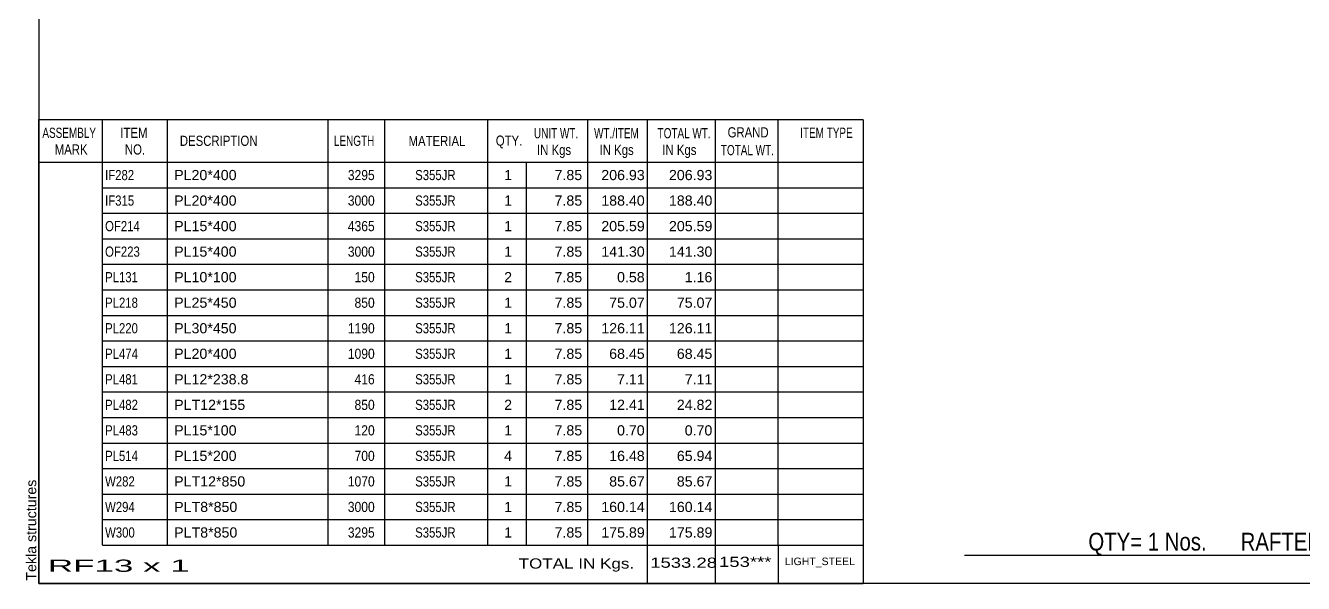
# Model space of a CAD drawing. Header units: millimetres. Extents: x 2 to 405, y 5 to 282.
# Drawn here: x 2.5 to 242.6, y 5 to 109.9 of the extents above; entities that cross this region are included whole.
import ezdxf

# ---------------------------------------------------------------- set-up
doc = ezdxf.new("R2010")
doc.units = ezdxf.units.MM
doc.styles.add('Arial', font='ARIAL.TTF', dxfattribs={"height": 0.2})
doc.styles.add('Arial Narrow', font='ARIALN.TTF', dxfattribs={"height": 0.2})

# ---------------------------------------------------------------- blocks, each defined once
blk = doc.blocks.new('Unknown-625697691-1211')
at = {"color": 5, "linetype": 'Continuous'}
for p, q in [((5, 282), (5, 5)), ((5, 5), (405, 5))]:
    blk.add_line(p, q, dxfattribs=at)
at = {"color": 174, "linetype": 'Continuous', "style": 'Arial'}
blk.add_text('Tekla structures', height=1.9102, rotation=90, dxfattribs=at).set_placement((4.5, 5.5))
blk = doc.blocks.new('CBS_BOM-625697691-4965')
at = {"color": 7, "linetype": 'Continuous'}
for p, q in [((4.97, 84.17), (4.97, 92.17)), ((4.97, 92.17), (159.89, 92.17)), ((16.97, 84.17), (16.97, 92.17)), ((29.16, 84.17), (29.16, 92.17)), ((59.32, 84.17), (59.32, 92.17)), ((70, 84.17), (70, 92.17)), ((89.32, 84.17), (89.32, 92.17)), ((108.12, 84.17), (108.12, 92.17)), ((119.33, 84.17), (119.33, 92.17)), ((132.12, 84.17), (132.12, 92.17)), ((143.87, 84.17), (143.87, 92.17)), ((159.89, 92.16), (159.89, 84.18)), ((4.97, 84.17), (159.89, 84.17)), ((4.97, 79.37), (4.97, 84.17)), ((16.97, 79.37), (16.97, 84.17)), ((29.16, 79.37), (29.16, 84.17)), ((59.32, 79.37), (59.32, 84.17)), ((70, 79.37), (70, 84.17)), ((89.32, 79.37), (89.32, 84.17)), ((96.58, 79.37), (96.58, 84.17)), ((108.12, 79.37), (108.12, 84.17)), ((119.33, 79.37), (119.33, 84.17)), ((132.12, 79.37), (132.12, 84.17)), ((143.89, 79.37), (143.89, 84.17)), ((159.89, 84.16), (159.89, 79.37)), ((4.97, 74.57), (4.97, 79.37)), ((16.97, 79.37), (159.89, 79.37)), ((16.97, 74.57), (16.97, 79.37)), ((29.16, 74.57), (29.16, 79.37)), ((59.32, 74.57), (59.32, 79.37)), ((70, 74.57), (70, 79.37)), ((89.32, 74.57), (89.32, 79.37)), ((96.58, 74.57), (96.58, 79.37)), ((108.12, 74.57), (108.12, 79.37)), ((119.33, 74.57), (119.33, 79.37)), ((132.12, 74.57), (132.12, 79.37)), ((143.89, 74.57), (143.89, 79.37)), ((159.89, 79.36), (159.89, 74.57)), ((4.97, 69.77), (4.97, 74.57)), ((16.97, 74.57), (159.89, 74.57)), ((16.97, 69.77), (16.97, 74.57)), ((29.16, 69.77), (29.16, 74.57)), ((59.32, 69.77), (59.32, 74.57)), ((70, 69.77), (70, 74.57)), ((89.32, 69.77), (89.32, 74.57)), ((96.58, 69.77), (96.58, 74.57)), ((108.12, 69.77), (108.12, 74.57)), ((119.33, 69.77), (119.33, 74.57)), ((132.12, 69.77), (132.12, 74.57)), ((143.89, 69.77), (143.89, 74.57)), ((159.89, 74.56), (159.89, 69.77)), ((4.97, 64.97), (4.97, 69.77)), ((16.97, 69.77), (159.89, 69.77)), ((16.97, 64.97), (16.97, 69.77)), ((29.16, 64.97), (29.16, 69.77)), ((59.32, 64.97), (59.32, 69.77)), ((70, 64.97), (70, 69.77)), ((89.32, 64.97), (89.32, 69.77)), ((96.58, 64.97), (96.58, 69.77)), ((108.12, 64.97), (108.12, 69.77)), ((119.33, 64.97), (119.33, 69.77)), ((132.12, 64.97), (132.12, 69.77)), ((143.89, 64.97), (143.89, 69.77)), ((159.89, 69.76), (159.89, 64.97)), ((4.97, 60.17), (4.97, 64.97)), ((16.97, 64.97), (159.89, 64.97)), ((16.97, 60.17), (16.97, 64.97)), ((29.16, 60.17), (29.16, 64.97)), ((59.32, 60.17), (59.32, 64.97)), ((70, 60.17), (70, 64.97)), ((89.32, 60.17), (89.32, 64.97)), ((96.58, 60.17), (96.58, 64.97)), ((108.12, 60.17), (108.12, 64.97)), ((119.33, 60.17), (119.33, 64.97)), ((132.12, 60.17), (132.12, 64.97)), ((143.89, 60.17), (143.89, 64.97)), ((159.89, 64.96), (159.89, 60.17)), ((4.97, 55.37), (4.97, 60.17)), ((16.97, 60.17), (159.89, 60.17)), ((16.97, 55.37), (16.97, 60.17)), ((29.16, 55.37), (29.16, 60.17)), ((59.32, 55.37), (59.32, 60.17)), ((70, 55.37), (70, 60.17)), ((89.32, 55.37), (89.32, 60.17)), ((96.58, 55.37), (96.58, 60.17)), ((108.12, 55.37), (108.12, 60.17)), ((119.33, 55.37), (119.33, 60.17)), ((132.12, 55.37), (132.12, 60.17)), ((143.89, 55.37), (143.89, 60.17)), ((159.89, 60.16), (159.89, 55.37)), ((4.97, 50.57), (4.97, 55.37)), ((16.97, 55.37), (159.89, 55.37)), ((16.97, 50.57), (16.97, 55.37)), ((29.16, 50.57), (29.16, 55.37)), ((59.32, 50.57), (59.32, 55.37)), ((70, 50.57), (70, 55.37)), ((89.32, 50.57), (89.32, 55.37)), ((96.58, 50.57), (96.58, 55.37)), ((108.12, 50.57), (108.12, 55.37)), ((119.33, 50.57), (119.33, 55.37)), ((132.12, 50.57), (132.12, 55.37)), ((143.89, 50.57), (143.89, 55.37)), ((159.89, 55.36), (159.89, 50.57)), ((4.97, 45.77), (4.97, 50.57)), ((16.97, 50.57), (159.89, 50.57)), ((16.97, 45.77), (16.97, 50.57)), ((29.16, 45.77), (29.16, 50.57)), ((59.32, 45.77), (59.32, 50.57)), ((70, 45.77), (70, 50.57)), ((89.32, 45.77), (89.32, 50.57)), ((96.58, 45.77), (96.58, 50.57)), ((108.12, 45.77), (108.12, 50.57)), ((119.33, 45.77), (119.33, 50.57)), ((132.12, 45.77), (132.12, 50.57)), ((143.89, 45.77), (143.89, 50.57)), ((159.89, 50.56), (159.89, 45.77)), ((4.97, 40.97), (4.97, 45.77)), ((16.97, 45.77), (159.89, 45.77)), ((16.97, 40.97), (16.97, 45.77)), ((29.16, 40.97), (29.16, 45.77)), ((59.32, 40.97), (59.32, 45.77)), ((70, 40.97), (70, 45.77)), ((89.32, 40.97), (89.32, 45.77)), ((96.58, 40.97), (96.58, 45.77)), ((108.12, 40.97), (108.12, 45.77)), ((119.33, 40.97), (119.33, 45.77)), ((132.12, 40.97), (132.12, 45.77)), ((143.89, 40.97), (143.89, 45.77)), ((159.89, 45.76), (159.89, 40.97)), ((4.97, 36.17), (4.97, 40.97)), ((16.97, 40.97), (159.89, 40.97)), ((16.97, 36.17), (16.97, 40.97)), ((29.16, 36.17), (29.16, 40.97)), ((59.32, 36.17), (59.32, 40.97)), ((70, 36.17), (70, 40.97)), ((89.32, 36.17), (89.32, 40.97)), ((96.58, 36.17), (96.58, 40.97)), ((108.12, 36.17), (108.12, 40.97)), ((119.33, 36.17), (119.33, 40.97)), ((132.12, 36.17), (132.12, 40.97)), ((143.89, 36.17), (143.89, 40.97)), ((159.89, 40.96), (159.89, 36.17)), ((4.97, 31.37), (4.97, 36.17)), ((16.97, 36.17), (159.89, 36.17)), ((16.97, 31.37), (16.97, 36.17)), ((29.16, 31.37), (29.16, 36.17)), ((59.32, 31.37), (59.32, 36.17)), ((70, 31.37), (70, 36.17)), ((89.32, 31.37), (89.32, 36.17)), ((96.58, 31.37), (96.58, 36.17)), ((108.12, 31.37), (108.12, 36.17)), ((119.33, 31.37), (119.33, 36.17)), ((132.12, 31.37), (132.12, 36.17)), ((143.89, 31.37), (143.89, 36.17)), ((159.89, 36.16), (159.89, 31.37)), ((4.97, 26.57), (4.97, 31.37)), ((16.97, 31.37), (159.89, 31.37)), ((16.97, 26.57), (16.97, 31.37)), ((29.16, 26.57), (29.16, 31.37)), ((59.32, 26.57), (59.32, 31.37)), ((70, 26.57), (70, 31.37)), ((89.32, 26.57), (89.32, 31.37)), ((96.58, 26.57), (96.58, 31.37)), ((108.12, 26.57), (108.12, 31.37)), ((119.33, 26.57), (119.33, 31.37)), ((132.12, 26.57), (132.12, 31.37)), ((143.89, 26.57), (143.89, 31.37)), ((159.89, 31.36), (159.89, 26.57)), ((4.97, 21.77), (4.97, 26.57)), ((16.97, 26.57), (159.89, 26.57)), ((16.97, 21.77), (16.97, 26.57)), ((29.16, 21.77), (29.16, 26.57)), ((59.32, 21.77), (59.32, 26.57)), ((70, 21.77), (70, 26.57)), ((89.32, 21.77), (89.32, 26.57)), ((96.58, 21.77), (96.58, 26.57)), ((108.12, 21.77), (108.12, 26.57)), ((119.33, 21.77), (119.33, 26.57)), ((132.12, 21.77), (132.12, 26.57)), ((143.89, 21.77), (143.89, 26.57)), ((159.89, 26.56), (159.89, 21.77)), ((4.97, 16.97), (4.97, 21.77)), ((16.97, 21.77), (159.89, 21.77)), ((16.97, 16.97), (16.97, 21.77)), ((29.16, 16.97), (29.16, 21.77)), ((59.32, 16.97), (59.32, 21.77)), ((70, 16.97), (70, 21.77)), ((89.32, 16.97), (89.32, 21.77)), ((96.58, 16.97), (96.58, 21.77)), ((108.12, 16.97), (108.12, 21.77)), ((119.33, 16.97), (119.33, 21.77)), ((132.12, 16.97), (132.12, 21.77)), ((143.89, 16.97), (143.89, 21.77)), ((159.89, 21.76), (159.89, 16.97)), ((4.97, 12.17), (4.97, 16.97)), ((16.97, 16.97), (159.89, 16.97)), ((16.97, 12.17), (16.97, 16.97)), ((29.16, 12.17), (29.16, 16.97)), ((59.32, 12.17), (59.32, 16.97)), ((70, 12.17), (70, 16.97)), ((89.32, 12.17), (89.32, 16.97)), ((96.58, 12.17), (96.58, 16.97)), ((108.12, 12.17), (108.12, 16.97)), ((119.33, 12.17), (119.33, 16.97)), ((132.12, 12.17), (132.12, 16.97)), ((143.89, 12.17), (143.89, 16.97)), ((159.89, 16.96), (159.89, 12.17)), ((4.97, 4.97), (4.97, 12.15)), ((16.97, 12.17), (159.89, 12.17)), ((119.33, 4.97), (119.33, 12.15)), ((132.12, 4.97), (132.12, 12.15)), ((143.93, 4.97), (143.93, 12.15)), ((159.89, 12.17), (159.89, 4.97)), ((4.97, 4.97), (159.89, 4.97))]:
    blk.add_line(p, q, dxfattribs=at)
at = {"color": 3, "linetype": 'Continuous', "style": 'Arial'}
for s, height, width, p in [('ASSEMBLY', 1.91, 0.7, (5.65, 88.74)), ('ITEM', 1.91, 0.8, (20.3, 88.74)), ('DESCRIPTION', 1.9102, 0.8, (31.48, 87.24)), ('LENGTH', 1.91, 0.7, (60.43, 87.24)), ('MATERIAL', 1.91, 0.8, (74.45, 87.19)), ('QTY.', 1.91, 0.8, (90.84, 87.27)), ('UNIT WT.', 1.91, 0.7, (98.01, 88.67)), ('WT./ITEM', 1.91, 0.7, (109.3, 88.67)), ('TOTAL WT.', 1.91, 0.7, (121.24, 88.67)), ('GRAND', 1.91, 0.8, (134.39, 88.83)), ('ITEM TYPE', 1.91, 0.7, (148.03, 88.75)), ('MARK', 1.91, 0.8, (7.97, 85.61)), ('NO.', 1.91, 0.8, (21.15, 85.61)), ('IN Kgs', 1.91, 0.8, (98.59, 85.53)), ('IN Kgs', 1.91, 0.8, (110.34, 85.53)), ('IN Kgs', 1.91, 0.8, (122.13, 85.53)), ('TOTAL WT.', 1.91, 0.7, (133.13, 85.49))]:
    blk.add_text(s, height=height, dxfattribs=dict(at, width=width)).set_placement(p)
at = {"color": 7, "linetype": 'Continuous', "style": 'Arial'}
for s, width, p in [('IF282', 0.8, (17.43, 80.8)), ('3295', 0.85, (63.04, 80.8)), ('S355JR', 0.8, (75.69, 80.8)), ('IF315', 0.8, (17.43, 76)), ('3000', 0.85, (63.04, 76)), ('S355JR', 0.8, (75.69, 76)), ('OF214', 0.8, (17.43, 71.2)), ('4365', 0.85, (63.04, 71.2)), ('S355JR', 0.8, (75.69, 71.2)), ('OF223', 0.8, (17.43, 66.4)), ('3000', 0.85, (63.04, 66.4)), ('S355JR', 0.8, (75.69, 66.4)), ('PL131', 0.8, (17.43, 61.6)), ('150', 0.85, (64.3, 61.6)), ('S355JR', 0.8, (75.69, 61.6)), ('PL218', 0.8, (17.43, 56.8)), ('850', 0.85, (64.3, 56.8)), ('S355JR', 0.8, (75.69, 56.8)), ('PL220', 0.8, (17.43, 52)), ('1190', 0.85, (63.04, 52)), ('S355JR', 0.8, (75.69, 52)), ('PL474', 0.8, (17.43, 47.2)), ('1090', 0.85, (63.04, 47.2)), ('S355JR', 0.8, (75.69, 47.2)), ('PL481', 0.8, (17.43, 42.4)), ('416', 0.85, (64.3, 42.4)), ('S355JR', 0.8, (75.69, 42.4)), ('PL482', 0.8, (17.43, 37.6)), ('850', 0.85, (64.3, 37.6)), ('S355JR', 0.8, (75.69, 37.6)), ('PL483', 0.8, (17.43, 32.8)), ('120', 0.85, (64.3, 32.8)), ('S355JR', 0.8, (75.69, 32.8)), ('PL514', 0.8, (17.43, 28)), ('700', 0.85, (64.3, 28)), ('S355JR', 0.8, (75.69, 28)), ('W282', 0.8, (17.43, 23.2)), ('1070', 0.85, (63.04, 23.2)), ('S355JR', 0.8, (75.69, 23.2)), ('W294', 0.8, (17.43, 18.4)), ('3000', 0.85, (63.04, 18.4)), ('S355JR', 0.8, (75.69, 18.4)), ('W300', 0.8, (17.43, 13.6)), ('3295', 0.85, (63.04, 13.6)), ('S355JR', 0.8, (75.69, 13.6))]:
    blk.add_text(s, height=1.91, dxfattribs=dict(at, width=width)).set_placement(p)
for s, p in [('PL20*400', (30.41, 80.8)), ('1', (92.41, 80.8)), ('7.85', (101.88, 80.8)), ('206.93', (110.66, 80.8)), ('206.93', (123.37, 80.8)), ('PL20*400', (30.41, 76)), ('1', (92.41, 76)), ('7.85', (101.88, 76)), ('188.40', (110.66, 76)), ('188.40', (123.37, 76)), ('PL15*400', (30.41, 71.2)), ('1', (92.41, 71.2)), ('7.85', (101.88, 71.2)), ('205.59', (110.66, 71.2)), ('205.59', (123.37, 71.2)), ('PL15*400', (30.41, 66.4)), ('1', (92.41, 66.4)), ('7.85', (101.88, 66.4)), ('141.30', (110.66, 66.4)), ('141.30', (123.37, 66.4)), ('PL10*100', (30.41, 61.6)), ('2', (92.41, 61.6)), ('7.85', (101.88, 61.6)), ('0.58', (113.62, 61.6)), ('1.16', (126.33, 61.6)), ('PL25*450', (30.41, 56.8)), ('1', (92.41, 56.8)), ('7.85', (101.88, 56.8)), ('75.07', (112.14, 56.8)), ('75.07', (124.85, 56.8)), ('PL30*450', (30.41, 52)), ('1', (92.41, 52)), ('7.85', (101.88, 52)), ('126.11', (110.66, 52)), ('126.11', (123.37, 52)), ('PL20*400', (30.41, 47.2)), ('1', (92.41, 47.2)), ('7.85', (101.88, 47.2)), ('68.45', (112.14, 47.2)), ('68.45', (124.85, 47.2)), ('PL12*238.8', (30.41, 42.4)), ('1', (92.41, 42.4)), ('7.85', (101.88, 42.4)), ('7.11', (113.62, 42.4)), ('7.11', (126.33, 42.4)), ('PLT12*155', (30.41, 37.6)), ('2', (92.41, 37.6)), ('7.85', (101.88, 37.6)), ('12.41', (112.14, 37.6)), ('24.82', (124.85, 37.6)), ('PL15*100', (30.41, 32.8)), ('1', (92.41, 32.8)), ('7.85', (101.88, 32.8)), ('0.70', (113.62, 32.8)), ('0.70', (126.33, 32.8)), ('PL15*200', (30.41, 28)), ('4', (92.41, 28)), ('7.85', (101.88, 28)), ('16.48', (112.14, 28)), ('65.94', (124.85, 28)), ('PLT12*850', (30.41, 23.2)), ('1', (92.41, 23.2)), ('7.85', (101.88, 23.2)), ('85.67', (112.14, 23.2)), ('85.67', (124.85, 23.2)), ('PLT8*850', (30.41, 18.4)), ('1', (92.41, 18.4)), ('7.85', (101.88, 18.4)), ('160.14', (110.66, 18.4)), ('160.14', (123.37, 18.4)), ('PLT8*850', (30.41, 13.6)), ('1', (92.41, 13.6)), ('7.85', (101.88, 13.6)), ('175.89', (110.66, 13.6)), ('175.89', (123.37, 13.6))]:
    blk.add_text(s, height=1.91, dxfattribs=at).set_placement(p)
at = {"color": 6, "linetype": 'Continuous', "style": 'Arial'}
for s, height, width, p in [('TOTAL IN Kgs.', 1.9102, 1.2, (95.13, 7.77)), ('1533.28', 1.91, 1.3, (119.86, 7.92)), ('153***', 1.91, 1.3, (132.79, 8.08)), ('RF13 x 1', 2.292, 2.05, (6.69, 7.16))]:
    blk.add_text(s, height=height, dxfattribs=dict(at, width=width)).set_placement(p)
blk.add_text('LIGHT_STEEL', height=1.4135, dxfattribs=at).set_placement((145.14, 8.42))
blk = doc.blocks.new('CBS_CALLOFF-625697691-4966')
at = {"color": 7, "linetype": 'Continuous'}
blk.add_line((178.88, 10.27), (295.11, 10.25), dxfattribs=at)
at = {"color": 3, "linetype": 'Continuous', "style": 'Arial Narrow'}
blk.add_text('QTY= 1 Nos.      RAFTER     MKD : RF13', height=3.3405, dxfattribs=at).set_placement((202.17, 11.16))

msp = doc.modelspace()

# ---------------------------------------------------------------- block references
for name in ['Unknown-625697691-1211', 'CBS_BOM-625697691-4965', 'CBS_CALLOFF-625697691-4966']:
    msp.add_blockref(name, (0, 0))

doc.saveas('drawing.dxf')
